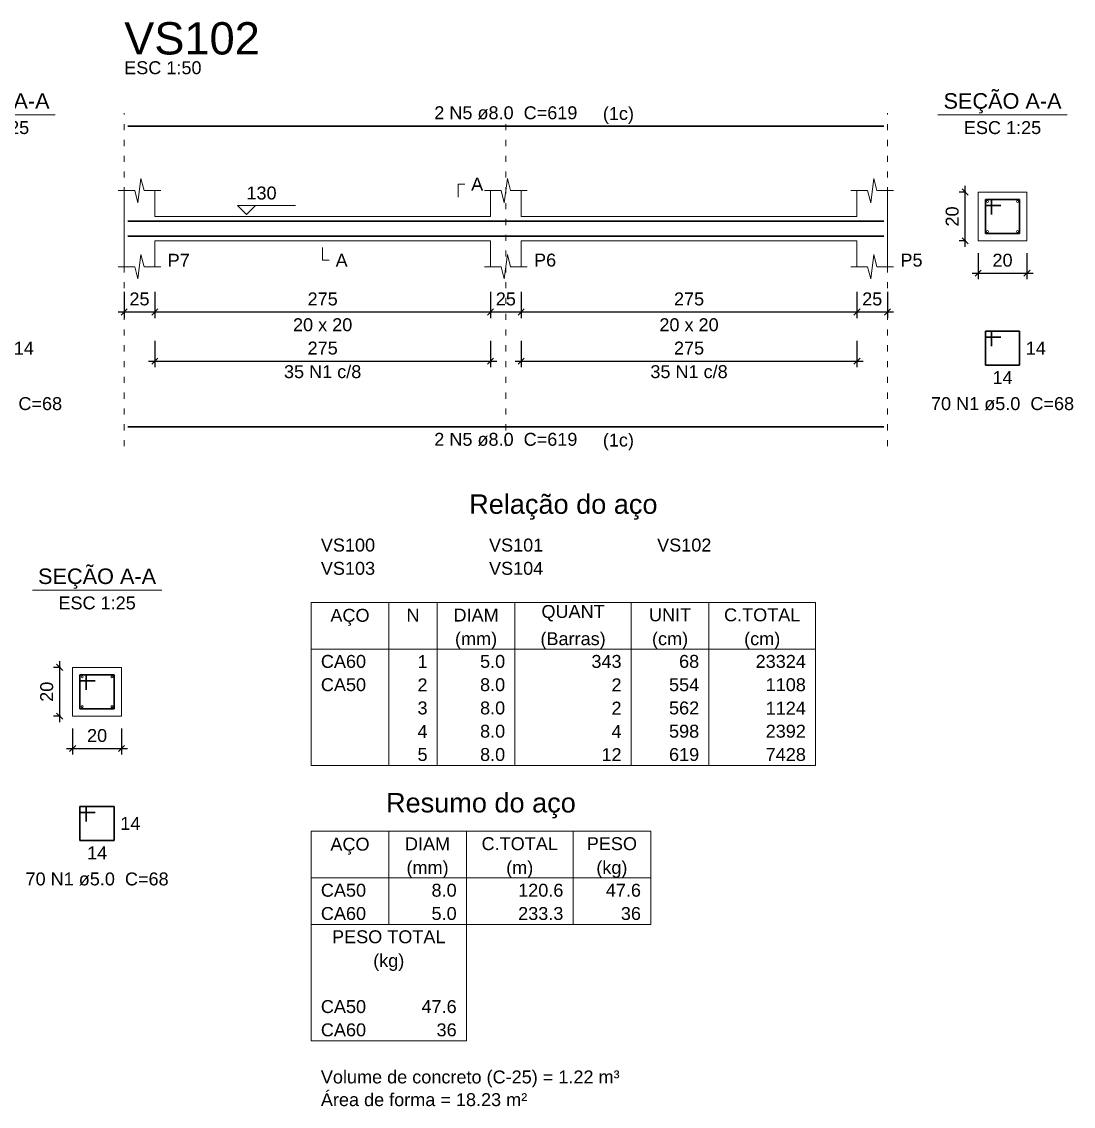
# Model space of a CAD drawing. Header units: millimetres. Extents: x 7 to 580, y -90 to 91.
# Drawn here: x 540.13 to 557.35, y -61.66 to -43.89 of the extents above; entities that cross this region are included whole.
import ezdxf

# ---------------------------------------------------------------- set-up
doc = ezdxf.new("R2010")
doc.units = ezdxf.units.MM
doc.linetypes.add('DOT2', pattern=[3.175, 0, -3.175])
for name, color, linetype, lineweight in [('DT-Barras na forma', 2, 'Continuous', 30), ('DT-Barras no corte', 5, 'Continuous', 5), ('DT-Barras rebatidas', 2, 'Continuous', 30), ('DT-Cotas', 9, 'Continuous', 5), ('DT-Forma', 5, 'Continuous', 5), ('DT-Pontilhado', 9, 'DOT2', 5), ('DT-Relação do aço', 9, 'Continuous', 5), ('DT-Textos', 7, 'Continuous', 5), ('DT-Título', 3, 'Continuous', 20)]:
    doc.layers.add(name, color=color, linetype=linetype, lineweight=lineweight)
doc.styles.add('Arial', font='arial.ttf')
doc.styles.get("Standard").update_dxf_attribs({"font": 'arial.ttf'})
doc.dimstyles.new('UM_25.000000', dxfattribs={"dimtxt": 0.18, "dimasz": 0.1, "dimexe": 0.1, "dimexo": 0.2, "dimgap": 0, "dimtad": 1, "dimtih": 1, "dimtoh": 1, "dimdec": 1, "dimlfac": 25, "dimzin": 0, "dimdsep": 46, "dimtxsty": 'Standard', "dimblk": 'CLOSED', "dimblk1": 'CLOSED', "dimblk2": 'CLOSED', "dimcen": 0.09, "dimdle": 0.1, "dimadec": 1, "dimazin": 2, "dimtfac": 1, "dimtdec": 4, "dimtofl": 0, "dimtmove": 0, "dimatfit": 3, "dimldrblk": 'CLOSED', "dimfxl": 1, "dimtolj": 1, "dimarcsym": 0})
doc.dimstyles.new('UM_50.000000', dxfattribs={"dimtxt": 0.18, "dimasz": 0.1, "dimexe": 0.1, "dimexo": 0.2, "dimgap": 0, "dimtad": 1, "dimtih": 1, "dimtoh": 1, "dimdec": 1, "dimlfac": 50, "dimzin": 0, "dimdsep": 46, "dimtxsty": 'Standard', "dimblk": 'CLOSED', "dimblk1": 'CLOSED', "dimblk2": 'CLOSED', "dimcen": 0.09, "dimdle": 0.1, "dimadec": 1, "dimazin": 2, "dimtfac": 1, "dimtdec": 4, "dimtofl": 0, "dimtmove": 0, "dimatfit": 3, "dimldrblk": 'CLOSED', "dimfxl": 1, "dimtolj": 1, "dimarcsym": 0})

# ---------------------------------------------------------------- blocks, each defined once
blk = doc.blocks.new('_OBLIQUE')
at = {"color": 0, "linetype": 'ByBlock', "lineweight": -2}
blk.add_line((-0.5, -0.5), (0.5, 0.5), dxfattribs=at)
blk = doc.blocks.new('*D520')
at = {"layer": 'Defpoints', "color": 0, "transparency": 16777216}
for p in [(541.805, -48.12), (542.305, -48.12), (542.305, -48.649)]:
    blk.add_point(p, dxfattribs=at)
at = {"layer": 'DT-Cotas', "color": 0, "lineweight": -2, "transparency": 16777216}
for p, q in [((541.805, -48.32), (541.805, -48.749)), ((542.305, -48.32), (542.305, -48.749)), ((541.705, -48.649), (542.405, -48.649))]:
    blk.add_line(p, q, dxfattribs=at)
at = {"layer": 'DT-Cotas', "color": 0, "lineweight": -2, "transparency": 16777216, "xscale": 0.1, "yscale": 0.1, "zscale": 0.1, "rotation": 180}
blk.add_blockref('_OBLIQUE', (541.805, -48.649), dxfattribs=at)
at = {"layer": 'DT-Cotas', "color": 0, "lineweight": -2, "transparency": 16777216, "xscale": 0.1, "yscale": 0.1, "zscale": 0.1}
blk.add_blockref('_OBLIQUE', (542.305, -48.649), dxfattribs=at)
at = {"layer": 'DT-Cotas', "transparency": 16777216, "insert": (542.055, -48.437), "char_height": 0.2118, "attachment_point": 5, "rotation": 0.0057, "style": 'Arial'}
blk.add_mtext('\\A1;25', dxfattribs=at)
blk = doc.blocks.new('*D521')
at = {"layer": 'Defpoints', "color": 0, "transparency": 16777216}
for p in [(542.305, -48.12), (547.805, -48.12), (547.805, -48.649)]:
    blk.add_point(p, dxfattribs=at)
at = {"layer": 'DT-Cotas', "color": 0, "lineweight": -2, "transparency": 16777216}
for p, q in [((542.305, -48.32), (542.305, -48.749)), ((547.805, -48.32), (547.805, -48.749)), ((542.205, -48.649), (547.905, -48.649))]:
    blk.add_line(p, q, dxfattribs=at)
at = {"layer": 'DT-Cotas', "color": 0, "lineweight": -2, "transparency": 16777216, "xscale": 0.1, "yscale": 0.1, "zscale": 0.1, "rotation": 180}
blk.add_blockref('_OBLIQUE', (542.305, -48.649), dxfattribs=at)
at = {"layer": 'DT-Cotas', "color": 0, "lineweight": -2, "transparency": 16777216, "xscale": 0.1, "yscale": 0.1, "zscale": 0.1}
blk.add_blockref('_OBLIQUE', (547.805, -48.649), dxfattribs=at)
at = {"layer": 'DT-Cotas', "transparency": 16777216, "insert": (545.055, -48.437), "char_height": 0.2118, "attachment_point": 5, "rotation": 0.0057, "style": 'Arial'}
blk.add_mtext('\\A1;275', dxfattribs=at)
blk = doc.blocks.new('*D522')
at = {"layer": 'Defpoints', "color": 0, "transparency": 16777216}
for p in [(547.805, -48.12), (548.305, -48.12), (548.305, -48.649)]:
    blk.add_point(p, dxfattribs=at)
at = {"layer": 'DT-Cotas', "color": 0, "lineweight": -2, "transparency": 16777216}
for p, q in [((547.805, -48.32), (547.805, -48.749)), ((548.305, -48.32), (548.305, -48.749)), ((547.705, -48.649), (548.405, -48.649))]:
    blk.add_line(p, q, dxfattribs=at)
at = {"layer": 'DT-Cotas', "color": 0, "lineweight": -2, "transparency": 16777216, "xscale": 0.1, "yscale": 0.1, "zscale": 0.1, "rotation": 180}
blk.add_blockref('_OBLIQUE', (547.805, -48.649), dxfattribs=at)
at = {"layer": 'DT-Cotas', "color": 0, "lineweight": -2, "transparency": 16777216, "xscale": 0.1, "yscale": 0.1, "zscale": 0.1}
blk.add_blockref('_OBLIQUE', (548.305, -48.649), dxfattribs=at)
at = {"layer": 'DT-Cotas', "transparency": 16777216, "insert": (548.055, -48.437), "char_height": 0.2118, "attachment_point": 5, "rotation": 0.0057, "style": 'Arial'}
blk.add_mtext('\\A1;25', dxfattribs=at)
blk = doc.blocks.new('*D523')
at = {"layer": 'Defpoints', "color": 0, "transparency": 16777216}
for p in [(548.305, -48.12), (553.805, -48.12), (553.805, -48.649)]:
    blk.add_point(p, dxfattribs=at)
at = {"layer": 'DT-Cotas', "color": 0, "lineweight": -2, "transparency": 16777216}
for p, q in [((548.305, -48.32), (548.305, -48.749)), ((553.805, -48.32), (553.805, -48.749)), ((548.205, -48.649), (553.905, -48.649))]:
    blk.add_line(p, q, dxfattribs=at)
at = {"layer": 'DT-Cotas', "color": 0, "lineweight": -2, "transparency": 16777216, "xscale": 0.1, "yscale": 0.1, "zscale": 0.1, "rotation": 180}
blk.add_blockref('_OBLIQUE', (548.305, -48.649), dxfattribs=at)
at = {"layer": 'DT-Cotas', "color": 0, "lineweight": -2, "transparency": 16777216, "xscale": 0.1, "yscale": 0.1, "zscale": 0.1}
blk.add_blockref('_OBLIQUE', (553.805, -48.649), dxfattribs=at)
at = {"layer": 'DT-Cotas', "transparency": 16777216, "insert": (551.055, -48.437), "char_height": 0.2118, "attachment_point": 5, "rotation": 0.0057, "style": 'Arial'}
blk.add_mtext('\\A1;275', dxfattribs=at)
blk = doc.blocks.new('*D524')
at = {"layer": 'Defpoints', "color": 0, "transparency": 16777216}
for p in [(553.805, -48.12), (554.305, -48.12), (554.305, -48.649)]:
    blk.add_point(p, dxfattribs=at)
at = {"layer": 'DT-Cotas', "color": 0, "lineweight": -2, "transparency": 16777216}
for p, q in [((553.805, -48.32), (553.805, -48.749)), ((554.305, -48.32), (554.305, -48.749)), ((553.705, -48.649), (554.405, -48.649))]:
    blk.add_line(p, q, dxfattribs=at)
at = {"layer": 'DT-Cotas', "color": 0, "lineweight": -2, "transparency": 16777216, "xscale": 0.1, "yscale": 0.1, "zscale": 0.1, "rotation": 180}
blk.add_blockref('_OBLIQUE', (553.805, -48.649), dxfattribs=at)
at = {"layer": 'DT-Cotas', "color": 0, "lineweight": -2, "transparency": 16777216, "xscale": 0.1, "yscale": 0.1, "zscale": 0.1}
blk.add_blockref('_OBLIQUE', (554.305, -48.649), dxfattribs=at)
at = {"layer": 'DT-Cotas', "transparency": 16777216, "insert": (554.055, -48.437), "char_height": 0.2118, "attachment_point": 5, "rotation": 0.0057, "style": 'Arial'}
blk.add_mtext('\\A1;25', dxfattribs=at)
blk = doc.blocks.new('*D525')
at = {"layer": 'Defpoints', "color": 0, "transparency": 16777216}
for p in [(555.577, -46.684), (555.789, -46.684), (555.789, -47.484)]:
    blk.add_point(p, dxfattribs=at)
at = {"layer": 'DT-Cotas', "color": 0, "lineweight": -2, "transparency": 16777216}
for p, q in [((555.589, -46.684), (555.477, -46.684)), ((555.577, -47.584), (555.577, -46.584)), ((555.589, -47.484), (555.477, -47.484))]:
    blk.add_line(p, q, dxfattribs=at)
at = {"layer": 'DT-Cotas', "color": 0, "lineweight": -2, "transparency": 16777216, "xscale": 0.1, "yscale": 0.1, "zscale": 0.1}
for p, rotation in [((555.577, -46.684), 90), ((555.577, -47.484), 270)]:
    blk.add_blockref('_OBLIQUE', p, dxfattribs=dict(at, rotation=rotation))
at = {"layer": 'DT-Cotas', "transparency": 16777216, "insert": (555.365, -47.084), "char_height": 0.2118, "attachment_point": 5, "rotation": 90, "style": 'Arial'}
blk.add_mtext('\\A1;20', dxfattribs=at)
blk = doc.blocks.new('*D526')
at = {"layer": 'Defpoints', "color": 0, "transparency": 16777216}
for p in [(555.789, -47.484), (556.589, -47.484), (556.589, -48.014)]:
    blk.add_point(p, dxfattribs=at)
at = {"layer": 'DT-Cotas', "color": 0, "lineweight": -2, "transparency": 16777216}
for p, q in [((555.789, -47.684), (555.789, -48.114)), ((556.589, -47.684), (556.589, -48.114)), ((555.689, -48.014), (556.689, -48.014))]:
    blk.add_line(p, q, dxfattribs=at)
at = {"layer": 'DT-Cotas', "color": 0, "lineweight": -2, "transparency": 16777216, "xscale": 0.1, "yscale": 0.1, "zscale": 0.1, "rotation": 180}
blk.add_blockref('_OBLIQUE', (555.789, -48.014), dxfattribs=at)
at = {"layer": 'DT-Cotas', "color": 0, "lineweight": -2, "transparency": 16777216, "xscale": 0.1, "yscale": 0.1, "zscale": 0.1}
blk.add_blockref('_OBLIQUE', (556.589, -48.014), dxfattribs=at)
at = {"layer": 'DT-Cotas', "transparency": 16777216, "insert": (556.189, -47.802), "char_height": 0.2118, "attachment_point": 5, "rotation": 0.0057, "style": 'Arial'}
blk.add_mtext('\\A1;20', dxfattribs=at)
blk = doc.blocks.new('*D527')
at = {"layer": 'Defpoints', "color": 0, "transparency": 16777216}
for p in [(542.305, -48.924), (547.805, -48.924), (547.805, -49.454)]:
    blk.add_point(p, dxfattribs=at)
at = {"layer": 'DT-Cotas', "color": 0, "lineweight": -2, "transparency": 16777216}
for p, q in [((542.305, -49.124), (542.305, -49.554)), ((547.805, -49.124), (547.805, -49.554)), ((542.205, -49.454), (547.905, -49.454))]:
    blk.add_line(p, q, dxfattribs=at)
at = {"layer": 'DT-Cotas', "color": 0, "lineweight": -2, "transparency": 16777216, "xscale": 0.1, "yscale": 0.1, "zscale": 0.1, "rotation": 180}
blk.add_blockref('_OBLIQUE', (542.305, -49.454), dxfattribs=at)
at = {"layer": 'DT-Cotas', "color": 0, "lineweight": -2, "transparency": 16777216, "xscale": 0.1, "yscale": 0.1, "zscale": 0.1}
blk.add_blockref('_OBLIQUE', (547.805, -49.454), dxfattribs=at)
at = {"layer": 'DT-Cotas', "transparency": 16777216, "insert": (545.055, -49.242), "char_height": 0.2118, "attachment_point": 5, "rotation": 0.0057, "style": 'Arial'}
blk.add_mtext('\\A1;275', dxfattribs=at)
blk = doc.blocks.new('*D528')
at = {"layer": 'Defpoints', "color": 0, "transparency": 16777216}
for p in [(548.305, -48.924), (553.805, -48.924), (553.805, -49.454)]:
    blk.add_point(p, dxfattribs=at)
at = {"layer": 'DT-Cotas', "color": 0, "lineweight": -2, "transparency": 16777216}
for p, q in [((548.305, -49.124), (548.305, -49.554)), ((553.805, -49.124), (553.805, -49.554)), ((548.205, -49.454), (553.905, -49.454))]:
    blk.add_line(p, q, dxfattribs=at)
at = {"layer": 'DT-Cotas', "color": 0, "lineweight": -2, "transparency": 16777216, "xscale": 0.1, "yscale": 0.1, "zscale": 0.1, "rotation": 180}
blk.add_blockref('_OBLIQUE', (548.305, -49.454), dxfattribs=at)
at = {"layer": 'DT-Cotas', "color": 0, "lineweight": -2, "transparency": 16777216, "xscale": 0.1, "yscale": 0.1, "zscale": 0.1}
blk.add_blockref('_OBLIQUE', (553.805, -49.454), dxfattribs=at)
at = {"layer": 'DT-Cotas', "transparency": 16777216, "insert": (551.055, -49.242), "char_height": 0.2118, "attachment_point": 5, "rotation": 0.0057, "style": 'Arial'}
blk.add_mtext('\\A1;275', dxfattribs=at)
blk = doc.blocks.new('*D534')
at = {"layer": 'Defpoints', "color": 0, "transparency": 16777216}
for p in [(540.749, -54.471), (540.961, -54.471), (540.961, -55.271)]:
    blk.add_point(p, dxfattribs=at)
at = {"layer": 'DT-Cotas', "color": 0, "lineweight": -2, "transparency": 16777216}
for p, q in [((540.749, -55.371), (540.749, -54.371)), ((540.761, -54.471), (540.649, -54.471)), ((540.761, -55.271), (540.649, -55.271))]:
    blk.add_line(p, q, dxfattribs=at)
at = {"layer": 'DT-Cotas', "color": 0, "lineweight": -2, "transparency": 16777216, "xscale": 0.1, "yscale": 0.1, "zscale": 0.1}
for p, rotation in [((540.749, -54.471), 90), ((540.749, -55.271), 270)]:
    blk.add_blockref('_OBLIQUE', p, dxfattribs=dict(at, rotation=rotation))
at = {"layer": 'DT-Cotas', "transparency": 16777216, "insert": (540.537, -54.871), "char_height": 0.2118, "attachment_point": 5, "rotation": 90, "style": 'Arial'}
blk.add_mtext('\\A1;20', dxfattribs=at)
blk = doc.blocks.new('*D535')
at = {"layer": 'Defpoints', "color": 0, "transparency": 16777216}
for p in [(540.961, -55.271), (541.761, -55.271), (541.761, -55.801)]:
    blk.add_point(p, dxfattribs=at)
at = {"layer": 'DT-Cotas', "color": 0, "lineweight": -2, "transparency": 16777216}
for p, q in [((540.961, -55.471), (540.961, -55.901)), ((541.761, -55.471), (541.761, -55.901)), ((540.861, -55.801), (541.861, -55.801))]:
    blk.add_line(p, q, dxfattribs=at)
at = {"layer": 'DT-Cotas', "color": 0, "lineweight": -2, "transparency": 16777216, "xscale": 0.1, "yscale": 0.1, "zscale": 0.1, "rotation": 180}
blk.add_blockref('_OBLIQUE', (540.961, -55.801), dxfattribs=at)
at = {"layer": 'DT-Cotas', "color": 0, "lineweight": -2, "transparency": 16777216, "xscale": 0.1, "yscale": 0.1, "zscale": 0.1}
blk.add_blockref('_OBLIQUE', (541.761, -55.801), dxfattribs=at)
at = {"layer": 'DT-Cotas', "transparency": 16777216, "insert": (541.361, -55.589), "char_height": 0.2118, "attachment_point": 5, "rotation": 0.0057, "style": 'Arial'}
blk.add_mtext('\\A1;20', dxfattribs=at)

msp = doc.modelspace()

# ---------------------------------------------------------------- linework, layer by layer
at = {"layer": 'DT-Barras na forma'}
for p, q in [((556.0088, -46.8042), (555.9088, -46.8042)), ((555.9088, -46.8042), (555.9088, -47.3642)), ((556.4688, -46.8042), (555.9088, -46.8042)), ((555.9088, -46.8042), (555.9088, -46.9042)), ((555.9088, -46.9042), (556.1588, -46.9042)), ((556.0088, -47.0542), (556.0088, -46.8042)), ((556.4688, -47.3642), (556.4688, -46.8042)), ((555.9088, -47.3642), (556.4688, -47.3642)), ((541.1809, -54.5915), (541.0809, -54.5915)), ((541.0809, -54.5915), (541.0809, -55.1515)), ((541.6409, -54.5915), (541.0809, -54.5915)), ((541.0809, -54.5915), (541.0809, -54.6915)), ((541.0809, -54.6915), (541.3309, -54.6915)), ((541.1809, -54.8415), (541.1809, -54.5915)), ((541.6409, -55.1515), (541.6409, -54.5915)), ((541.0809, -55.1515), (541.6409, -55.1515))]:
    msp.add_line(p, q, dxfattribs=at)
for points in [[(541.8648, -47.1622), (554.245, -47.1622)], [(541.8648, -47.4062), (554.245, -47.4062)]]:
    msp.add_lwpolyline(points, dxfattribs=at)
at = {"layer": 'DT-Barras no corte'}
for centre in [(555.9448, -46.8402), (556.4328, -46.8402), (555.9448, -47.3282), (556.4328, -47.3282), (541.1169, -54.6275), (541.6049, -54.6275), (541.1169, -55.1155), (541.6049, -55.1155)]:
    msp.add_circle(centre, 0.016, dxfattribs=at)
at = {"layer": 'DT-Barras rebatidas'}
for p, q in [((541.8648, -45.6032), (554.245, -45.6032)), ((556.0088, -48.9609), (555.9088, -48.9609)), ((555.9088, -48.9609), (555.9088, -49.5209)), ((556.4688, -48.9609), (555.9088, -48.9609)), ((555.9088, -48.9609), (555.9088, -49.0609)), ((556.0088, -49.2109), (556.0088, -48.9609)), ((556.4688, -49.5209), (556.4688, -48.9609)), ((555.9088, -49.0609), (556.1588, -49.0609)), ((555.9088, -49.5209), (556.4688, -49.5209)), ((541.8648, -50.5291), (554.245, -50.5291)), ((541.1809, -56.7482), (541.0809, -56.7482)), ((541.0809, -56.7482), (541.0809, -57.3082)), ((541.6409, -56.7482), (541.0809, -56.7482)), ((541.0809, -56.7482), (541.0809, -56.8482)), ((541.0809, -56.8482), (541.3309, -56.8482)), ((541.1809, -56.9982), (541.1809, -56.7482)), ((541.6409, -57.3082), (541.6409, -56.7482)), ((541.0809, -57.3082), (541.6409, -57.3082))]:
    msp.add_line(p, q, dxfattribs=at)
at = {"layer": 'DT-Forma'}
for p, q in [((542.0298, -46.8606), (542.0798, -46.4606)), ((542.0798, -46.4606), (542.1298, -46.6606)), ((548.0299, -46.8606), (548.0799, -46.4606)), ((548.0799, -46.4606), (548.1299, -46.6606)), ((554.03, -46.8606), (554.08, -46.4606)), ((554.08, -46.4606), (554.13, -46.6606)), ((541.7048, -46.6606), (541.9798, -46.6606)), ((541.8048, -47.0842), (541.8048, -46.6606)), ((541.9798, -46.6606), (542.0298, -46.8606)), ((542.1298, -46.6606), (542.4048, -46.6606)), ((542.3048, -46.6606), (542.3048, -47.0842)), ((547.7049, -46.6606), (547.9799, -46.6606)), ((547.8049, -47.0842), (547.8049, -46.6606)), ((547.9799, -46.6606), (548.0299, -46.8606)), ((548.1299, -46.6606), (548.4049, -46.6606)), ((548.3049, -46.6606), (548.3049, -47.0842)), ((553.705, -46.6606), (553.98, -46.6606)), ((553.805, -47.0842), (553.805, -46.6606)), ((553.98, -46.6606), (554.03, -46.8606)), ((554.13, -46.6606), (554.405, -46.6606)), ((554.305, -46.6606), (554.305, -47.0842)), ((556.5888, -46.6842), (555.7888, -46.6842)), ((555.7888, -46.6842), (555.7888, -47.4842)), ((556.5888, -47.4842), (556.5888, -46.6842)), ((542.3048, -47.0842), (547.8049, -47.0842)), ((548.3049, -47.0842), (553.805, -47.0842)), ((541.8048, -47.4842), (541.8048, -47.9078)), ((542.3048, -47.9078), (542.3048, -47.4842)), ((542.3048, -47.4842), (547.8049, -47.4842)), ((547.8049, -47.4842), (547.8049, -47.9078)), ((548.3049, -47.9078), (548.3049, -47.4842)), ((548.3049, -47.4842), (553.805, -47.4842)), ((553.805, -47.4842), (553.805, -47.9078)), ((554.305, -47.9078), (554.305, -47.4842)), ((555.7888, -47.4842), (556.5888, -47.4842)), ((542.0298, -48.1078), (542.0798, -47.7078)), ((542.0798, -47.7078), (542.1298, -47.9078)), ((548.0299, -48.1078), (548.0799, -47.7078)), ((548.0799, -47.7078), (548.1299, -47.9078)), ((554.03, -48.1078), (554.08, -47.7078)), ((554.08, -47.7078), (554.13, -47.9078)), ((541.7048, -47.9078), (541.9798, -47.9078)), ((541.9798, -47.9078), (542.0298, -48.1078)), ((542.1298, -47.9078), (542.4048, -47.9078)), ((547.7049, -47.9078), (547.9799, -47.9078)), ((547.9799, -47.9078), (548.0299, -48.1078)), ((548.1299, -47.9078), (548.4049, -47.9078)), ((553.705, -47.9078), (553.98, -47.9078)), ((553.98, -47.9078), (554.03, -48.1078)), ((554.13, -47.9078), (554.405, -47.9078)), ((541.7609, -54.4715), (540.9609, -54.4715)), ((540.9609, -54.4715), (540.9609, -55.2715)), ((541.7609, -55.2715), (541.7609, -54.4715)), ((540.9609, -55.2715), (541.7609, -55.2715))]:
    msp.add_line(p, q, dxfattribs=at)
at = {"layer": 'DT-Forma', "linetype": 'Continuous'}
for p, q in [((541.8048, -47.4842), (541.8048, -47.0842)), ((554.305, -47.0842), (554.305, -47.4842))]:
    msp.add_line(p, q, dxfattribs=at)
at = {"layer": 'DT-Pontilhado', "ltscale": 0.05}
for p, q in [((541.8048, -50.8468), (541.8048, -45.3914)), ((548.0549, -50.8468), (548.0549, -45.3914)), ((554.305, -50.8468), (554.305, -45.3914))]:
    msp.add_line(p, q, dxfattribs=at)
at = {"layer": 'DT-Relação do aço', "linetype": 'Continuous'}
for p, q in [((544.8668, -53.4087), (553.127, -53.4087)), ((544.8668, -53.4087), (544.8668, -54.1712)), ((546.1376, -53.4087), (546.1376, -54.1712)), ((546.9319, -53.4087), (546.9319, -54.1712)), ((548.2027, -53.4087), (548.2027, -54.1712)), ((550.1089, -53.4087), (550.1089, -54.1712)), ((551.3797, -53.4087), (551.3797, -54.1712)), ((553.127, -53.4087), (553.127, -54.1712)), ((544.8668, -54.1712), (553.127, -54.1712)), ((544.8668, -54.1712), (544.8668, -56.0774)), ((546.1376, -54.1712), (546.1376, -56.0774)), ((546.9319, -54.1712), (546.9319, -56.0774)), ((548.2027, -54.1712), (548.2027, -56.0774)), ((550.1089, -54.1712), (550.1089, -56.0774)), ((551.3797, -54.1712), (551.3797, -56.0774)), ((553.127, -54.1712), (553.127, -56.0774)), ((544.8668, -56.0774), (553.127, -56.0774)), ((544.8668, -57.1576), (550.4266, -57.1576)), ((544.8668, -57.1576), (544.8668, -57.92)), ((546.1376, -57.1576), (546.1376, -57.92)), ((547.4084, -57.1576), (547.4084, -57.92)), ((549.1558, -57.1576), (549.1558, -57.92)), ((550.4266, -57.1576), (550.4266, -57.92)), ((544.8668, -57.92), (550.4266, -57.92)), ((544.8668, -57.92), (544.8668, -58.6825)), ((546.1376, -57.92), (546.1376, -58.6825)), ((547.4084, -57.92), (547.4084, -58.6825)), ((549.1558, -57.92), (549.1558, -58.6825)), ((550.4266, -57.92), (550.4266, -58.6825)), ((544.8668, -58.6825), (550.4266, -58.6825)), ((544.8668, -58.6825), (544.8668, -59.8262)), ((547.4084, -58.6825), (547.4084, -59.8262)), ((544.8668, -59.8262), (544.8668, -60.5887)), ((547.4084, -59.8262), (547.4084, -60.5887)), ((544.8668, -60.5887), (547.4084, -60.5887))]:
    msp.add_line(p, q, dxfattribs=at)
at = {"layer": 'DT-Textos'}
for p, q in [((538.5573, -45.4193), (540.6753, -45.4193)), ((555.1298, -45.4193), (557.2478, -45.4193)), ((540.3019, -53.2066), (542.4199, -53.2066))]:
    msp.add_line(p, q, dxfattribs=at)
for points in [[(547.2754, -46.7665), (547.2754, -46.5547), (547.3813, -46.5547)], [(543.9549, -46.9042), (543.8066, -47.0525), (543.6583, -46.9042), (544.6114, -46.9042)], [(545.0549, -47.5901), (545.0549, -47.8019), (545.1608, -47.8019)]]:
    msp.add_lwpolyline(points, dxfattribs=at)

# ---------------------------------------------------------------- texts
at = {"layer": 'DT-Barras rebatidas', "color": 7, "char_height": 0.2118, "line_spacing_factor": 0.9, "style": 'Arial'}
for s, insert, width, attachment_point in [('2 N5 ø8.0  C=619', (548.0548, -45.4969), 4.06656, 8), ('14', (539.9964, -49.135), 0.90832, 1), ('14', (556.5689, -49.135), 0.90832, 1), ('35 N1 c/8', (545.0549, -49.7357), 2.28744, 8), ('35 N1 c/8', (551.0549, -49.7357), 2.28744, 8), ('14', (556.1888, -49.6182), 0.90832, 2), ('67 N1 ø5.0  C=68', (539.6162, -50.2619), 4.06656, 8), ('70 N1 ø5.0  C=68', (556.1888, -50.2619), 4.06656, 8), ('2 N5 ø8.0  C=619', (548.0548, -50.8469), 4.06656, 8), ('14', (541.741, -56.9223), 0.90832, 1), ('14', (541.3609, -57.4054), 0.90832, 2), ('70 N1 ø5.0  C=68', (541.3609, -58.0492), 4.06656, 8)]:
    msp.add_mtext(s, dxfattribs=dict(at, insert=insert, width=width, attachment_point=attachment_point))
at = {"layer": 'DT-Relação do aço', "color": 7, "line_spacing_factor": 0.9, "style": 'Arial'}
for s, insert, char_height, width, attachment_point in [('Relação do aço', (548.9969, -52.0532), 0.3177, 5.33736, 8), ('VS100', (545.0257, -52.5763), 0.2118, 1.2708, 7), ('VS101', (547.7791, -52.5763), 0.2118, 1.2708, 7), ('VS102', (550.5325, -52.5763), 0.2118, 1.2708, 7), ('VS103', (545.0257, -52.9576), 0.2118, 1.2708, 7), ('VS104', (547.7791, -52.9576), 0.2118, 1.2708, 7), ('QUANT', (549.1558, -53.72), 0.2118, 1.2708, 8), ('AÇO', (545.5022, -53.7899), 0.2118, 0.76248, 8), ('N', (546.5347, -53.72), 0.2118, 0.25416, 8), ('DIAM', (547.5673, -53.72), 0.2118, 1.01664, 8), ('UNIT', (550.7443, -53.72), 0.2118, 1.01664, 8), ('C.TOTAL', (552.2533, -53.72), 0.2118, 1.77912, 8), ('(mm)', (547.5673, -54.1712), 0.2118, 1.01664, 8), ('(Barras)', (549.1558, -54.1712), 0.2118, 2.03328, 8), ('(cm)', (550.7443, -54.1712), 0.2118, 1.01664, 8), ('(cm)', (552.2533, -54.1712), 0.2118, 1.01664, 8), ('CA60', (545.0257, -54.4825), 0.2118, 1.01664, 7), ('1', (546.773, -54.4825), 0.2118, 0.25416, 9), ('5.0', (548.0438, -54.4825), 0.2118, 0.76248, 9), ('343', (549.95, -54.4825), 0.2118, 0.76248, 9), ('68', (551.2208, -54.4825), 0.2118, 0.50832, 9), ('23324', (552.9682, -54.4825), 0.2118, 1.2708, 9), ('CA50', (545.0257, -54.8638), 0.2118, 1.01664, 7), ('2', (546.773, -54.8638), 0.2118, 0.25416, 9), ('8.0', (548.0438, -54.8638), 0.2118, 0.76248, 9), ('2', (549.95, -54.8638), 0.2118, 0.25416, 9), ('554', (551.2208, -54.8638), 0.2118, 0.76248, 9), ('1108', (552.9682, -54.8638), 0.2118, 1.01664, 9), ('3', (546.773, -55.245), 0.2118, 0.25416, 9), ('8.0', (548.0438, -55.245), 0.2118, 0.76248, 9), ('2', (549.95, -55.245), 0.2118, 0.25416, 9), ('562', (551.2208, -55.245), 0.2118, 0.76248, 9), ('1124', (552.9682, -55.245), 0.2118, 1.01664, 9), ('4', (546.773, -55.6262), 0.2118, 0.25416, 9), ('8.0', (548.0438, -55.6262), 0.2118, 0.76248, 9), ('4', (549.95, -55.6262), 0.2118, 0.25416, 9), ('598', (551.2208, -55.6262), 0.2118, 0.76248, 9), ('2392', (552.9682, -55.6262), 0.2118, 1.01664, 9), ('5', (546.773, -56.0075), 0.2118, 0.25416, 9), ('8.0', (548.0438, -56.0075), 0.2118, 0.76248, 9), ('12', (549.95, -56.0075), 0.2118, 0.50832, 9), ('619', (551.2208, -56.0075), 0.2118, 0.76248, 9), ('7428', (552.9682, -56.0075), 0.2118, 1.01664, 9), ('Resumo do aço', (547.6467, -56.9458), 0.3177, 4.95612, 8), ('AÇO', (545.5022, -57.5388), 0.2118, 0.76248, 8), ('DIAM', (546.773, -57.4689), 0.2118, 1.01664, 8), ('C.TOTAL', (548.2821, -57.4689), 0.2118, 1.77912, 8), ('PESO', (549.7912, -57.4689), 0.2118, 1.01664, 8), ('(mm)', (546.773, -57.92), 0.2118, 1.01664, 8), ('(m)', (548.2821, -57.92), 0.2118, 0.76248, 8), ('(kg)', (549.7912, -57.92), 0.2118, 1.01664, 8), ('CA50', (545.0257, -58.2314), 0.2118, 1.01664, 7), ('8.0', (547.2496, -58.2314), 0.2118, 0.76248, 9), ('120.6', (548.9969, -58.2314), 0.2118, 1.2708, 9), ('47.6', (550.2677, -58.2314), 0.2118, 1.01664, 9), ('CA60', (545.0257, -58.6126), 0.2118, 1.01664, 7), ('5.0', (547.2496, -58.6126), 0.2118, 0.76248, 9), ('233.3', (548.9969, -58.6126), 0.2118, 1.2708, 9), ('36', (550.2677, -58.6126), 0.2118, 0.50832, 9), ('PESO TOTAL', (546.1376, -58.9939), 0.2118, 2.5416, 8), ('(kg)', (546.1376, -59.445), 0.2118, 1.01664, 8), ('CA50', (545.0257, -60.1376), 0.2118, 1.01664, 7), ('47.6', (547.2496, -60.1376), 0.2118, 1.01664, 9), ('CA60', (545.0257, -60.5188), 0.2118, 1.01664, 7), ('36', (547.2496, -60.5188), 0.2118, 0.50832, 9), ('Volume de concreto (C-25) = 1.22 m³', (545.0257, -61.3512), 0.2118, 8.8956, 7), ('Área de forma = 18.23 m²', (545.0257, -61.6625), 0.2118, 6.09984, 7)]:
    msp.add_mtext(s, dxfattribs=dict(at, insert=insert, char_height=char_height, width=width, attachment_point=attachment_point))
at = {"layer": 'DT-Textos', "line_spacing_factor": 0.798, "style": 'Arial'}
for s, insert, char_height, width, attachment_point in [('ESC 1:50', (541.8048, -44.7559), 0.2118, 2.03328, 7), ('SEÇÃO A-A', (539.6162, -45.3968), 0.25416, 2.744928, 8), ('SEÇÃO A-A', (556.1888, -45.3968), 0.25416, 2.744928, 8), ('(1c)', (549.6438, -45.5668), 0.2118, 1.01664, 7), ('ESC 1:25', (539.6162, -45.7369), 0.2118, 2.03328, 8), ('ESC 1:25', (556.1888, -45.7369), 0.2118, 2.03328, 8), ('A', (547.4868, -46.6609), 0.2118, 0.25416, 7), ('130', (543.8068, -46.8089), 0.2118, 0.76248, 7), ('P7', (542.5168, -47.9079), 0.2118, 0.50832, 7), ('A', (545.2668, -47.9079), 0.2118, 0.25416, 7), ('P6', (548.5168, -47.9079), 0.2118, 0.50832, 7), ('P5', (554.5168, -47.9079), 0.2118, 0.50832, 7), ('20 x 20', (545.0548, -48.9669), 0.2118, 1.77912, 8), ('20 x 20', (551.0548, -48.9669), 0.2118, 1.77912, 8), ('(1c)', (549.6438, -50.9168), 0.2118, 1.01664, 7), ('SEÇÃO A-A', (541.3609, -53.1841), 0.25416, 2.744928, 8), ('ESC 1:25', (541.3609, -53.5242), 0.2118, 2.03328, 8)]:
    msp.add_mtext(s, dxfattribs=dict(at, insert=insert, char_height=char_height, width=width, attachment_point=attachment_point))
at = {"layer": 'DT-Título', "insert": (541.8048, -44.4381), "char_height": 0.5295, "width": 3.177, "attachment_point": 7, "line_spacing_factor": 0.798, "style": 'Arial'}
msp.add_mtext('VS102', dxfattribs=at)

# ---------------------------------------------------------------- dimensions: what is measured, and where the dimension line sits
at = {"layer": 'DT-Cotas'}
for base, p1, p2, picture, middle in [((555.577, -46.6842), (555.7888, -47.4842), (555.7888, -46.6842), '*D525', (555.3652, -47.0842)), ((540.7491, -54.4715), (540.9609, -55.2715), (540.9609, -54.4715), '*D534', (540.5373, -54.8715))]:
    dim = msp.add_linear_dim(base=base, p1=p1, p2=p2, angle=90, dimstyle='UM_25.000000', override={"dimtxt": 0.2118, "dimasz": 0.1, "dimexe": 0.1, "dimexo": 0.2, "dimtad": 1, "dimtih": 0, "dimtoh": 0, "dimdec": 1, "dimlfac": 25, "dimzin": 8, "dimtxsty": 'Arial', "dimblk": 'OBLIQUE', "dimblk1": 'OBLIQUE', "dimblk2": 'OBLIQUE', "dimsah": 1, "dimdle": 0.1, "dimse1": 0, "dimse2": 0, "dimclrt": 256, "dimadec": 1, "dimazin": 3, "dimtmove": 2, "dimldrblk": 'OBLIQUE'}, dxfattribs=at)
    dim.commit()
    dim.dimension.update_dxf_attribs({"geometry": picture, "text_midpoint": middle, "dimtype": 160, "text_rotation": 90})
for base, p1, p2, dimstyle, override, picture, middle in [((556.5888, -48.0137), (555.7888, -47.4842), (556.5888, -47.4842), 'UM_25.000000', {"dimtxt": 0.2118, "dimasz": 0.1, "dimexe": 0.1, "dimexo": 0.2, "dimtad": 1, "dimtih": 0, "dimtoh": 0, "dimdec": 1, "dimlfac": 25, "dimzin": 8, "dimtxsty": 'Arial', "dimblk": 'OBLIQUE', "dimblk1": 'OBLIQUE', "dimblk2": 'OBLIQUE', "dimsah": 1, "dimdle": 0.1, "dimse1": 0, "dimse2": 0, "dimclrt": 256, "dimadec": 1, "dimazin": 3, "dimtmove": 2, "dimldrblk": 'OBLIQUE'}, '*D526', (556.1888, -47.8019)), ((542.3048, -48.6491), (541.8048, -48.1196), (542.3048, -48.1196), 'UM_50.000000', {"dimtxt": 0.2118, "dimasz": 0.1, "dimexe": 0.1, "dimexo": 0.2, "dimtad": 1, "dimtih": 0, "dimtoh": 0, "dimdec": 1, "dimlfac": 50, "dimzin": 8, "dimtxsty": 'Arial', "dimblk": 'OBLIQUE', "dimblk1": 'OBLIQUE', "dimblk2": 'OBLIQUE', "dimsah": 1, "dimdle": 0.1, "dimse1": 0, "dimse2": 0, "dimclrt": 256, "dimadec": 1, "dimazin": 3, "dimtmove": 2, "dimldrblk": 'OBLIQUE'}, '*D520', (542.0548, -48.4373)), ((547.8049, -48.6491), (542.3048, -48.1196), (547.8049, -48.1196), 'UM_50.000000', {"dimtxt": 0.2118, "dimasz": 0.1, "dimexe": 0.1, "dimexo": 0.2, "dimtad": 1, "dimtih": 0, "dimtoh": 0, "dimdec": 1, "dimlfac": 50, "dimzin": 8, "dimtxsty": 'Arial', "dimblk": 'OBLIQUE', "dimblk1": 'OBLIQUE', "dimblk2": 'OBLIQUE', "dimsah": 1, "dimdle": 0.1, "dimse1": 0, "dimse2": 0, "dimclrt": 256, "dimadec": 1, "dimazin": 3, "dimtmove": 2, "dimldrblk": 'OBLIQUE'}, '*D521', (545.0549, -48.4373)), ((548.3049, -48.6491), (547.8049, -48.1196), (548.3049, -48.1196), 'UM_50.000000', {"dimtxt": 0.2118, "dimasz": 0.1, "dimexe": 0.1, "dimexo": 0.2, "dimtad": 1, "dimtih": 0, "dimtoh": 0, "dimdec": 1, "dimlfac": 50, "dimzin": 8, "dimtxsty": 'Arial', "dimblk": 'OBLIQUE', "dimblk1": 'OBLIQUE', "dimblk2": 'OBLIQUE', "dimsah": 1, "dimdle": 0.1, "dimse1": 0, "dimse2": 0, "dimclrt": 256, "dimadec": 1, "dimazin": 3, "dimtmove": 2, "dimldrblk": 'OBLIQUE'}, '*D522', (548.0549, -48.4373)), ((553.805, -48.6491), (548.3049, -48.1196), (553.805, -48.1196), 'UM_50.000000', {"dimtxt": 0.2118, "dimasz": 0.1, "dimexe": 0.1, "dimexo": 0.2, "dimtad": 1, "dimtih": 0, "dimtoh": 0, "dimdec": 1, "dimlfac": 50, "dimzin": 8, "dimtxsty": 'Arial', "dimblk": 'OBLIQUE', "dimblk1": 'OBLIQUE', "dimblk2": 'OBLIQUE', "dimsah": 1, "dimdle": 0.1, "dimse1": 0, "dimse2": 0, "dimclrt": 256, "dimadec": 1, "dimazin": 3, "dimtmove": 2, "dimldrblk": 'OBLIQUE'}, '*D523', (551.0549, -48.4373)), ((554.305, -48.6491), (553.805, -48.1196), (554.305, -48.1196), 'UM_50.000000', {"dimtxt": 0.2118, "dimasz": 0.1, "dimexe": 0.1, "dimexo": 0.2, "dimtad": 1, "dimtih": 0, "dimtoh": 0, "dimdec": 1, "dimlfac": 50, "dimzin": 8, "dimtxsty": 'Arial', "dimblk": 'OBLIQUE', "dimblk1": 'OBLIQUE', "dimblk2": 'OBLIQUE', "dimsah": 1, "dimdle": 0.1, "dimse1": 0, "dimse2": 0, "dimclrt": 256, "dimadec": 1, "dimazin": 3, "dimtmove": 2, "dimldrblk": 'OBLIQUE'}, '*D524', (554.055, -48.4373)), ((547.8049, -49.454), (542.3048, -48.9245), (547.8049, -48.9245), 'UM_50.000000', {"dimtxt": 0.2118, "dimasz": 0.1, "dimexe": 0.1, "dimexo": 0.2, "dimtad": 1, "dimtih": 0, "dimtoh": 0, "dimdec": 1, "dimlfac": 50, "dimzin": 8, "dimtxsty": 'Arial', "dimblk": 'OBLIQUE', "dimblk1": 'OBLIQUE', "dimblk2": 'OBLIQUE', "dimsah": 1, "dimdle": 0.1, "dimse1": 0, "dimse2": 0, "dimclrt": 256, "dimadec": 1, "dimazin": 3, "dimtmove": 2, "dimldrblk": 'OBLIQUE'}, '*D527', (545.0549, -49.2422)), ((553.805, -49.454), (548.3049, -48.9245), (553.805, -48.9245), 'UM_50.000000', {"dimtxt": 0.2118, "dimasz": 0.1, "dimexe": 0.1, "dimexo": 0.2, "dimtad": 1, "dimtih": 0, "dimtoh": 0, "dimdec": 1, "dimlfac": 50, "dimzin": 8, "dimtxsty": 'Arial', "dimblk": 'OBLIQUE', "dimblk1": 'OBLIQUE', "dimblk2": 'OBLIQUE', "dimsah": 1, "dimdle": 0.1, "dimse1": 0, "dimse2": 0, "dimclrt": 256, "dimadec": 1, "dimazin": 3, "dimtmove": 2, "dimldrblk": 'OBLIQUE'}, '*D528', (551.0549, -49.2422)), ((541.7609, -55.801), (540.9609, -55.2715), (541.7609, -55.2715), 'UM_25.000000', {"dimtxt": 0.2118, "dimasz": 0.1, "dimexe": 0.1, "dimexo": 0.2, "dimtad": 1, "dimtih": 0, "dimtoh": 0, "dimdec": 1, "dimlfac": 25, "dimzin": 8, "dimtxsty": 'Arial', "dimblk": 'OBLIQUE', "dimblk1": 'OBLIQUE', "dimblk2": 'OBLIQUE', "dimsah": 1, "dimdle": 0.1, "dimse1": 0, "dimse2": 0, "dimclrt": 256, "dimadec": 1, "dimazin": 3, "dimtmove": 2, "dimldrblk": 'OBLIQUE'}, '*D535', (541.3609, -55.5892))]:
    dim = msp.add_linear_dim(base=base, p1=p1, p2=p2, dimstyle=dimstyle, override=override, dxfattribs=at)
    dim.commit()
    dim.dimension.update_dxf_attribs({"geometry": picture, "text_midpoint": middle, "dimtype": 160, "text_rotation": 0.00573})

doc.saveas('drawing.dxf')
